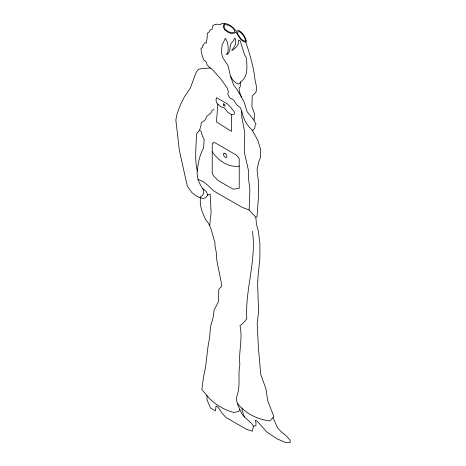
<?xml version="1.0" encoding="UTF-8"?>
<svg xmlns="http://www.w3.org/2000/svg" width="466" height="466" viewBox="0 0 466 466"><rect width="100%" height="100%" fill="white"/><g stroke="black" fill="none" stroke-linecap="round" stroke-linejoin="round"><path stroke-width="0.7" d="M237.316 403.154C245.139 413.505 257.18 419.219 269.826 420.944L273.886 416.598L267.705 400.678L265.876 388.545L260.779 374.565L258.449 348.341L257.18 323.509L258.578 311.905L257.646 284.831L258.048 276.076L259.877 258.385L259.877 243.456L258.321 231.066L256.521 224.478L255.822 217.313L249.147 210.02L249.887 189.738L248.553 178.763L248.553 170.865L244.266 152.003L244.801 132.798L241.749 116.768L241.749 111.059L240.299 107.646L236.932 105.013L233.67 100.108L229.68 97.802L227.775 94.254L228.404 92.087L227.525 88.447L221.234 79.505L211.785 68.904L210.265 68.024L207.055 64.809L206.345 62.129L203.933 60.114C202.238 56.339 201.009 52.32 201.05 48.149L202.46 47.852L202.46 45.878L203.426 45.377L204.073 43.688L205.215 42.592L206.164 43.14L207.213 37.723L207.213 33.768L207.941 32.643L208.838 32.352L210.154 29.975L212.059 29.259L212.805 25.863L214.261 24.669L217.127 24.168L220.68 24.651L221.338 23.702L223.564 23.3C229.15 23.516 233.291 27.313 236.39 31.484L237.555 30.733L239.023 30.564C242.85 32.882 245.565 36.954 246.409 41.334L245.832 42.144C249.898 54.668 253.877 67.389 255.088 80.531C256.038 84.084 257.04 87.969 256.125 91.61C255.554 93.806 253.032 94.266 252.193 96.264L251.925 106.883L254.325 113.191L254.663 117.98L253.999 118.929L253.999 120.245L256.009 124.271L255.152 125.488L254.756 128.296L253.195 130.154L252.153 130.078C246.596 125.086 243.101 118.358 241.749 111.059M217.855 104.128L216.451 121.906L231.451 131.383L231.451 114.7L227.53 112.044L225.171 108.834L223.325 107.244L221.793 107.227L219.702 106.021L216.515 102.747L216.003 99.887L216.55 97.644L227.385 103.901L230.594 107.116L234.293 111.951L234.293 114.147L231.451 114.7M209.636 225.876L211.104 212.374L210.178 194.101L207.702 195.073L205.739 197.712L202.99 198.475L197.45 196.71L192.167 192.93L187.32 186.26L179.346 150.297L175.845 120.047L177.01 114.054L180.523 104.477L184.466 96.771L190.314 88.08L196.075 72.574L198.225 69.417L201.755 68.473L210.265 68.024M199.978 197.217L202.623 195.289L203.683 193.081L203.683 190.448C200.013 184.548 196.326 178.437 197.304 171.074C198.044 162.995 199.623 155.038 203.601 147.92L204.137 139.468L202.296 135.606L201.062 131.208L199.541 130.334L201.137 124.929L201.137 122.954L205.238 119.849L207.015 116.017L210.679 113.378L212.246 110.285L214.069 109.411M253.999 120.245L247.085 111.665L243.974 101.623L237.59 90.404L233.548 84.789L230.501 76.203L228.025 65.584L222.847 57.784L221.367 52.501L222.096 45.062L225.358 38.294C228.323 42.592 228.771 48.26 227.624 53.252L226.109 54.347L227.74 54.242L229.686 51.097L230.39 45.19L231.177 43.169L233.012 41.433L234.899 37.886C237.182 42.068 234.812 47.148 231.724 50.246L232.715 50.177L236.74 46.664L238.074 44.276L238.685 40.076L240.299 41.002L244.667 55.116L246.485 57.982C246.869 65.927 248.559 77.071 240.532 81.964L240.188 86.769L238.988 88.319L239.565 92.099L241.365 97.033M252.485 231.334C256.585 260.75 245.034 289.369 246.788 318.779L242.827 323.462L240.002 325.687C242.932 338.584 238.475 351.807 239.879 364.901C237.747 374.862 240.642 385.452 237.194 395.069C234.957 401.506 239.221 407.435 241.47 413.202C244.405 418.526 250.615 420.903 253.411 426.198L252.403 431.201L246.462 429.291L225.934 417.437L222.27 413.482L218.152 407.214L216.061 406.008L215.473 410.861L210.527 408.006L207.154 400.247L206.869 395.494L201.86 389.623L203.514 377.099L205.634 366.725L207.9 347.351L209.712 336.726L210.446 326.87L213.323 316.694L214.063 310.251L218.56 301.461L218.816 289.374L221.822 286.031C220.237 276.187 217.704 266.587 216.329 256.696C217.086 251.844 214.424 247.376 214.989 242.547C212.117 234.94 211.884 226.523 206.059 220.302C202.465 213.137 199.215 205.687 200.601 197.473M239.769 409.311L238.802 411.478L233.92 412.48C223.418 409.818 213.818 403.795 206.869 395.494M224.327 23.737L223.43 25.403L223.43 27.162L224.676 29.818L227.682 32.084L230.897 33.517L234.515 33.185L235.406 32.276L236.547 32.935C238.773 36.54 241.062 41.771 245.832 42.144M240.532 81.964L239.303 83.787L238.079 84.13C234.707 82.482 232.109 79.558 230.501 76.203M199.541 130.334L196.524 133.917C196.227 146.26 194.427 158.993 197.304 171.074M255.822 217.313L257.034 216.62L258.601 194.549L258.601 182.917L257.028 169.857L258.851 161.533L260.488 157.56L260.488 148.998L257.768 140.179L252.153 130.078M253.411 426.198L255.956 425.714L255.956 422.621L255.356 420.192L257.255 421.287L266.773 431.965L277.008 438.838L285.489 442.467L290.155 442.7L290.155 440.288L285.85 435.483L281.004 431.551L277.497 427.835L273.029 417.612M239.209 166.187C228.305 167.713 218.024 160.426 212.216 151.73M249.147 210.02L242.029 207.294L214.086 191.159L207.72 185.241L202.856 181.425L197.951 179.288M202.197 188.223L206.403 191.643L207.702 195.073M244.458 416.884L242.145 410.68L242.145 407.989M223.593 103.889L223.593 105.438L224.938 106.219L224.938 104.664L223.593 103.889M223.989 153.279L223.482 154.403L223.989 156.116L225.224 157.415L226.453 157.537L226.959 156.413L226.453 154.7L225.224 153.401L223.989 153.279M213.014 142.922L212.216 144.454L212.216 172.758L213.271 175.612L217.855 180.383L233.064 189.161L239.209 188.34L239.209 159.075L238.65 157.724L236.705 155.289L214.826 142.654L213.014 142.922M224.839 24.657L224.123 25.985L224.123 27.296L225.066 29.294L227.699 31.28L230.67 32.608L234.037 32.3L235.01 31.315C233.169 27.412 229.266 24.547 224.839 24.657M245.652 40.804L245.355 41.224C240.951 40.67 238.965 35.707 236.874 32.346L239.175 31.484C242.471 33.511 244.848 37.024 245.652 40.804"/></g></svg>
